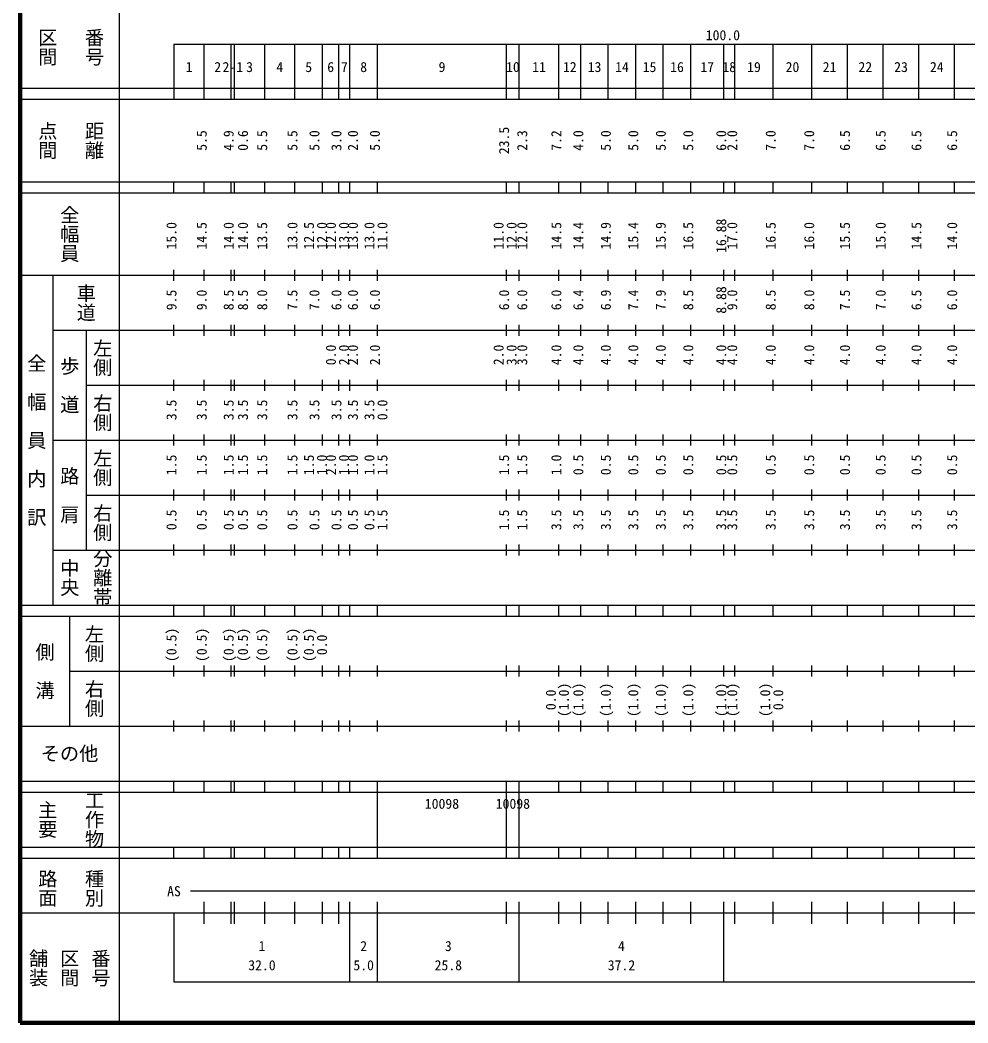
# Model space of a CAD drawing. Units: millimetres on the paper, enlarged 1000 times. Extents: x 40000 to 680000, y 20000 to 380000.
# Drawn here: x 40000 to 212419, y 20000 to 202409 of the extents above; entities that cross this region are included whole.
import ezdxf
from ezdxf.enums import TextEntityAlignment as Align

# ---------------------------------------------------------------- set-up
doc = ezdxf.new("R2010")
doc.units = ezdxf.units.MM
doc.header["$LTSCALE"] = 1000
doc.layers.add('S-TTL', color=2, linetype='Continuous', lineweight=140)
doc.layers.add('S-TTL-BAND', color=7, linetype='Continuous', lineweight=25)
doc.styles.add('@ＭＳ ゴシック', font='')
doc.styles.add('ＭＳ ゴシック', font='')
doc.styles.get('@ＭＳ ゴシック').set_extended_font_data('@MS Gothic')
doc.styles.get('ＭＳ ゴシック').set_extended_font_data('MS Gothic')

msp = doc.modelspace()

# ---------------------------------------------------------------- linework, layer by layer
at = {"layer": 'S-TTL'}
for p, q in [((40000, 380000), (40000, 20000)), ((40000, 20000), (680000, 20000))]:
    msp.add_line(p, q, dxfattribs=at)
at = {"layer": 'S-TTL-BAND'}
for p, q in [((58000, 370000), (58000, 20000)), ((68000, 198000), (579000, 198000)), ((68000, 198000), (68000, 188000)), ((73500, 188000), (73500, 198000)), ((78400, 188000), (78400, 198000)), ((79000, 188000), (79000, 198000)), ((84500, 188000), (84500, 198000)), ((90000, 188000), (90000, 198000)), ((95000, 188000), (95000, 198000)), ((98000, 188000), (98000, 198000)), ((100000, 188000), (100000, 198000)), ((105000, 188000), (105000, 198000)), ((128500, 188000), (128500, 198000)), ((130800, 188000), (130800, 198000)), ((138000, 188000), (138000, 198000)), ((142000, 188000), (142000, 198000)), ((147000, 188000), (147000, 198000)), ((152000, 188000), (152000, 198000)), ((157000, 188000), (157000, 198000)), ((162000, 188000), (162000, 198000)), ((168000, 188000), (168000, 198000)), ((170000, 188000), (170000, 198000)), ((177000, 188000), (177000, 198000)), ((184000, 188000), (184000, 198000)), ((190500, 188000), (190500, 198000)), ((197000, 188000), (197000, 198000)), ((203500, 188000), (203500, 198000)), ((210000, 188000), (210000, 198000)), ((40000, 190000), (579000, 190000)), ((40000, 188000), (579000, 188000)), ((40000, 173000), (579000, 173000)), ((68000, 171000), (68000, 173000)), ((73500, 171000), (73500, 173000)), ((78400, 171000), (78400, 173000)), ((79000, 171000), (79000, 173000)), ((84500, 171000), (84500, 173000)), ((90000, 171000), (90000, 173000)), ((95000, 171000), (95000, 173000)), ((98000, 171000), (98000, 173000)), ((100000, 171000), (100000, 173000)), ((105000, 171000), (105000, 173000)), ((128500, 171000), (128500, 173000)), ((130800, 171000), (130800, 173000)), ((138000, 171000), (138000, 173000)), ((142000, 171000), (142000, 173000)), ((147000, 171000), (147000, 173000)), ((152000, 171000), (152000, 173000)), ((157000, 171000), (157000, 173000)), ((162000, 171000), (162000, 173000)), ((168000, 171000), (168000, 173000)), ((170000, 171000), (170000, 173000)), ((177000, 171000), (177000, 173000)), ((184000, 171000), (184000, 173000)), ((190500, 171000), (190500, 173000)), ((197000, 171000), (197000, 173000)), ((203500, 171000), (203500, 173000)), ((210000, 171000), (210000, 173000)), ((40000, 171000), (579000, 171000)), ((68000, 155000), (68000, 157000)), ((73500, 155000), (73500, 157000)), ((78400, 155000), (78400, 157000)), ((79000, 155000), (79000, 157000)), ((84500, 155000), (84500, 157000)), ((90000, 155000), (90000, 157000)), ((95000, 155000), (95000, 157000)), ((98000, 155000), (98000, 157000)), ((100000, 155000), (100000, 157000)), ((105000, 155000), (105000, 157000)), ((128500, 155000), (128500, 157000)), ((130800, 155000), (130800, 157000)), ((138000, 155000), (138000, 157000)), ((142000, 155000), (142000, 157000)), ((147000, 155000), (147000, 157000)), ((152000, 155000), (152000, 157000)), ((157000, 155000), (157000, 157000)), ((162000, 155000), (162000, 157000)), ((168000, 155000), (168000, 157000)), ((170000, 155000), (170000, 157000)), ((177000, 155000), (177000, 157000)), ((184000, 155000), (184000, 157000)), ((190500, 155000), (190500, 157000)), ((197000, 155000), (197000, 157000)), ((203500, 155000), (203500, 157000)), ((210000, 155000), (210000, 157000)), ((40000, 156000), (579000, 156000)), ((46000, 96000), (46000, 156000)), ((46000, 146000), (579000, 146000)), ((52000, 146000), (52000, 106000)), ((68000, 145000), (68000, 147000)), ((73500, 145000), (73500, 147000)), ((78400, 145000), (78400, 147000)), ((79000, 145000), (79000, 147000)), ((84500, 145000), (84500, 147000)), ((90000, 145000), (90000, 147000)), ((95000, 145000), (95000, 147000)), ((98000, 145000), (98000, 147000)), ((100000, 145000), (100000, 147000)), ((105000, 145000), (105000, 147000)), ((128500, 145000), (128500, 147000)), ((130800, 145000), (130800, 147000)), ((138000, 145000), (138000, 147000)), ((142000, 145000), (142000, 147000)), ((147000, 145000), (147000, 147000)), ((152000, 145000), (152000, 147000)), ((157000, 145000), (157000, 147000)), ((162000, 145000), (162000, 147000)), ((168000, 145000), (168000, 147000)), ((170000, 145000), (170000, 147000)), ((177000, 145000), (177000, 147000)), ((184000, 145000), (184000, 147000)), ((190500, 145000), (190500, 147000)), ((197000, 145000), (197000, 147000)), ((203500, 145000), (203500, 147000)), ((210000, 145000), (210000, 147000)), ((68000, 135000), (68000, 137000)), ((73500, 135000), (73500, 137000)), ((78400, 135000), (78400, 137000)), ((79000, 135000), (79000, 137000)), ((84500, 135000), (84500, 137000)), ((90000, 135000), (90000, 137000)), ((95000, 135000), (95000, 137000)), ((98000, 135000), (98000, 137000)), ((100000, 135000), (100000, 137000)), ((105000, 135000), (105000, 137000)), ((128500, 135000), (128500, 137000)), ((130800, 135000), (130800, 137000)), ((138000, 135000), (138000, 137000)), ((142000, 135000), (142000, 137000)), ((147000, 135000), (147000, 137000)), ((152000, 135000), (152000, 137000)), ((157000, 135000), (157000, 137000)), ((162000, 135000), (162000, 137000)), ((168000, 135000), (168000, 137000)), ((170000, 135000), (170000, 137000)), ((177000, 135000), (177000, 137000)), ((184000, 135000), (184000, 137000)), ((190500, 135000), (190500, 137000)), ((197000, 135000), (197000, 137000)), ((203500, 135000), (203500, 137000)), ((210000, 135000), (210000, 137000)), ((52000, 136000), (579000, 136000)), ((46000, 126000), (579000, 126000)), ((68000, 125000), (68000, 127000)), ((73500, 125000), (73500, 127000)), ((78400, 125000), (78400, 127000)), ((79000, 125000), (79000, 127000)), ((84500, 125000), (84500, 127000)), ((90000, 125000), (90000, 127000)), ((95000, 125000), (95000, 127000)), ((98000, 125000), (98000, 127000)), ((100000, 125000), (100000, 127000)), ((105000, 125000), (105000, 127000)), ((128500, 125000), (128500, 127000)), ((130800, 125000), (130800, 127000)), ((138000, 125000), (138000, 127000)), ((142000, 125000), (142000, 127000)), ((147000, 125000), (147000, 127000)), ((152000, 125000), (152000, 127000)), ((157000, 125000), (157000, 127000)), ((162000, 125000), (162000, 127000)), ((168000, 125000), (168000, 127000)), ((170000, 125000), (170000, 127000)), ((177000, 125000), (177000, 127000)), ((184000, 125000), (184000, 127000)), ((190500, 125000), (190500, 127000)), ((197000, 125000), (197000, 127000)), ((203500, 125000), (203500, 127000)), ((210000, 125000), (210000, 127000)), ((68000, 115000), (68000, 117000)), ((73500, 115000), (73500, 117000)), ((78400, 115000), (78400, 117000)), ((79000, 115000), (79000, 117000)), ((84500, 115000), (84500, 117000)), ((90000, 115000), (90000, 117000)), ((95000, 115000), (95000, 117000)), ((98000, 115000), (98000, 117000)), ((100000, 115000), (100000, 117000)), ((105000, 115000), (105000, 117000)), ((128500, 115000), (128500, 117000)), ((130800, 115000), (130800, 117000)), ((138000, 115000), (138000, 117000)), ((142000, 115000), (142000, 117000)), ((147000, 115000), (147000, 117000)), ((152000, 115000), (152000, 117000)), ((157000, 115000), (157000, 117000)), ((162000, 115000), (162000, 117000)), ((168000, 115000), (168000, 117000)), ((170000, 115000), (170000, 117000)), ((177000, 115000), (177000, 117000)), ((184000, 115000), (184000, 117000)), ((190500, 115000), (190500, 117000)), ((197000, 115000), (197000, 117000)), ((203500, 115000), (203500, 117000)), ((210000, 115000), (210000, 117000)), ((52000, 116000), (579000, 116000)), ((46000, 106000), (579000, 106000)), ((68000, 105000), (68000, 107000)), ((73500, 105000), (73500, 107000)), ((78400, 105000), (78400, 107000)), ((79000, 105000), (79000, 107000)), ((84500, 105000), (84500, 107000)), ((90000, 105000), (90000, 107000)), ((95000, 105000), (95000, 107000)), ((98000, 105000), (98000, 107000)), ((100000, 105000), (100000, 107000)), ((105000, 105000), (105000, 107000)), ((128500, 105000), (128500, 107000)), ((130800, 105000), (130800, 107000)), ((138000, 105000), (138000, 107000)), ((142000, 105000), (142000, 107000)), ((147000, 105000), (147000, 107000)), ((152000, 105000), (152000, 107000)), ((157000, 105000), (157000, 107000)), ((162000, 105000), (162000, 107000)), ((168000, 105000), (168000, 107000)), ((170000, 105000), (170000, 107000)), ((177000, 105000), (177000, 107000)), ((184000, 105000), (184000, 107000)), ((190500, 105000), (190500, 107000)), ((197000, 105000), (197000, 107000)), ((203500, 105000), (203500, 107000)), ((210000, 105000), (210000, 107000)), ((40000, 96000), (579000, 96000)), ((68000, 94000), (68000, 96000)), ((73500, 94000), (73500, 96000)), ((78400, 94000), (78400, 96000)), ((79000, 94000), (79000, 96000)), ((84500, 94000), (84500, 96000)), ((90000, 94000), (90000, 96000)), ((95000, 94000), (95000, 96000)), ((98000, 94000), (98000, 96000)), ((100000, 94000), (100000, 96000)), ((105000, 94000), (105000, 96000)), ((128500, 94000), (128500, 96000)), ((130800, 94000), (130800, 96000)), ((138000, 94000), (138000, 96000)), ((142000, 94000), (142000, 96000)), ((147000, 94000), (147000, 96000)), ((152000, 94000), (152000, 96000)), ((157000, 94000), (157000, 96000)), ((162000, 94000), (162000, 96000)), ((168000, 94000), (168000, 96000)), ((170000, 94000), (170000, 96000)), ((177000, 94000), (177000, 96000)), ((184000, 94000), (184000, 96000)), ((190500, 94000), (190500, 96000)), ((197000, 94000), (197000, 96000)), ((203500, 94000), (203500, 96000)), ((210000, 94000), (210000, 96000)), ((40000, 94000), (579000, 94000)), ((49000, 94000), (49000, 74000)), ((49000, 84000), (579000, 84000)), ((68000, 83000), (68000, 85000)), ((73500, 83000), (73500, 85000)), ((78400, 83000), (78400, 85000)), ((79000, 83000), (79000, 85000)), ((84500, 83000), (84500, 85000)), ((90000, 83000), (90000, 85000)), ((95000, 83000), (95000, 85000)), ((98000, 83000), (98000, 85000)), ((100000, 83000), (100000, 85000)), ((105000, 83000), (105000, 85000)), ((128500, 83000), (128500, 85000)), ((130800, 83000), (130800, 85000)), ((138000, 83000), (138000, 85000)), ((142000, 83000), (142000, 85000)), ((147000, 83000), (147000, 85000)), ((152000, 83000), (152000, 85000)), ((157000, 83000), (157000, 85000)), ((162000, 83000), (162000, 85000)), ((168000, 83000), (168000, 85000)), ((170000, 83000), (170000, 85000)), ((177000, 83000), (177000, 85000)), ((184000, 83000), (184000, 85000)), ((190500, 83000), (190500, 85000)), ((197000, 83000), (197000, 85000)), ((203500, 83000), (203500, 85000)), ((210000, 83000), (210000, 85000)), ((68000, 73000), (68000, 75000)), ((73500, 73000), (73500, 75000)), ((78400, 73000), (78400, 75000)), ((79000, 73000), (79000, 75000)), ((84500, 73000), (84500, 75000)), ((90000, 73000), (90000, 75000)), ((95000, 73000), (95000, 75000)), ((98000, 73000), (98000, 75000)), ((100000, 73000), (100000, 75000)), ((105000, 73000), (105000, 75000)), ((128500, 73000), (128500, 75000)), ((130800, 73000), (130800, 75000)), ((138000, 73000), (138000, 75000)), ((142000, 73000), (142000, 75000)), ((147000, 73000), (147000, 75000)), ((152000, 73000), (152000, 75000)), ((157000, 73000), (157000, 75000)), ((162000, 73000), (162000, 75000)), ((168000, 73000), (168000, 75000)), ((170000, 73000), (170000, 75000)), ((177000, 73000), (177000, 75000)), ((184000, 73000), (184000, 75000)), ((190500, 73000), (190500, 75000)), ((197000, 73000), (197000, 75000)), ((203500, 73000), (203500, 75000)), ((210000, 73000), (210000, 75000)), ((40000, 74000), (579000, 74000)), ((40000, 64000), (579000, 64000)), ((68000, 62000), (68000, 64000)), ((73500, 62000), (73500, 64000)), ((78400, 62000), (78400, 64000)), ((79000, 62000), (79000, 64000)), ((84500, 62000), (84500, 64000)), ((90000, 62000), (90000, 64000)), ((95000, 62000), (95000, 64000)), ((98000, 62000), (98000, 64000)), ((100000, 62000), (100000, 64000)), ((105000, 62000), (105000, 64000)), ((128500, 62000), (128500, 64000)), ((130800, 62000), (130800, 64000)), ((138000, 62000), (138000, 64000)), ((142000, 62000), (142000, 64000)), ((147000, 62000), (147000, 64000)), ((152000, 62000), (152000, 64000)), ((157000, 62000), (157000, 64000)), ((162000, 62000), (162000, 64000)), ((168000, 62000), (168000, 64000)), ((170000, 62000), (170000, 64000)), ((177000, 62000), (177000, 64000)), ((184000, 62000), (184000, 64000)), ((190500, 62000), (190500, 64000)), ((197000, 62000), (197000, 64000)), ((203500, 62000), (203500, 64000)), ((210000, 62000), (210000, 64000)), ((40000, 62000), (579000, 62000)), ((105000, 52000), (105000, 62000)), ((128500, 52000), (128500, 62000)), ((128500, 52000), (128500, 62000)), ((130800, 52000), (130800, 62000)), ((40000, 52000), (579000, 52000)), ((68000, 50000), (68000, 52000)), ((73500, 50000), (73500, 52000)), ((78400, 50000), (78400, 52000)), ((79000, 50000), (79000, 52000)), ((84500, 50000), (84500, 52000)), ((90000, 50000), (90000, 52000)), ((95000, 50000), (95000, 52000)), ((98000, 50000), (98000, 52000)), ((100000, 50000), (100000, 52000)), ((105000, 50000), (105000, 52000)), ((128500, 50000), (128500, 52000)), ((130800, 50000), (130800, 52000)), ((138000, 50000), (138000, 52000)), ((142000, 50000), (142000, 52000)), ((147000, 50000), (147000, 52000)), ((152000, 50000), (152000, 52000)), ((157000, 50000), (157000, 52000)), ((162000, 50000), (162000, 52000)), ((168000, 50000), (168000, 52000)), ((170000, 50000), (170000, 52000)), ((177000, 50000), (177000, 52000)), ((184000, 50000), (184000, 52000)), ((190500, 50000), (190500, 52000)), ((197000, 50000), (197000, 52000)), ((203500, 50000), (203500, 52000)), ((210000, 50000), (210000, 52000)), ((40000, 50000), (579000, 50000)), ((71000, 44000), (565000, 44000)), ((73500, 38000), (73500, 42000)), ((78400, 38000), (78400, 42000)), ((79000, 38000), (79000, 42000)), ((84500, 38000), (84500, 42000)), ((90000, 38000), (90000, 42000)), ((95000, 38000), (95000, 42000)), ((98000, 38000), (98000, 42000)), ((100000, 27500), (100000, 42000)), ((105000, 27500), (105000, 42000)), ((128500, 38000), (128500, 42000)), ((130800, 27500), (130800, 42000)), ((138000, 38000), (138000, 42000)), ((142000, 38000), (142000, 42000)), ((147000, 38000), (147000, 42000)), ((152000, 38000), (152000, 42000)), ((157000, 38000), (157000, 42000)), ((162000, 38000), (162000, 42000)), ((168000, 27500), (168000, 42000)), ((170000, 38000), (170000, 42000)), ((177000, 38000), (177000, 42000)), ((184000, 38000), (184000, 42000)), ((190500, 38000), (190500, 42000)), ((197000, 38000), (197000, 42000)), ((203500, 38000), (203500, 42000)), ((210000, 38000), (210000, 42000)), ((40000, 40000), (579000, 40000)), ((68000, 40000), (68000, 27500)), ((68000, 27500), (579000, 27500))]:
    msp.add_line(p, q, dxfattribs=at)

# ---------------------------------------------------------------- texts
at = {"layer": 'S-TTL-BAND', "style": '@ＭＳ ゴシック'}
for s, p in [('番号', (53500, 197500)), ('区間', (45000, 197500)), ('点間', (45000, 180500)), ('距離', (53500, 180500)), ('全幅員', (49000, 163500)), ('車道', (52000, 151000)), ('左側', (55000, 141000)), ('全\u3000幅\u3000員\u3000内\u3000訳', (43000, 126000)), ('歩\u3000道', (49000, 136000)), ('右側', (55000, 131000)), ('左側', (55000, 121000)), ('路\u3000肩', (49000, 116000)), ('右側', (55000, 111000)), ('分離帯', (55000, 101000)), ('中央', (49000, 101000)), ('左側', (53500, 89000)), ('側\u3000溝', (44500, 84000)), ('右側', (53500, 79000)), ('主要', (45000, 57000)), ('工作物', (53500, 57000)), ('路面', (45000, 44500)), ('種別', (53500, 44500)), ('舗装', (43333, 30000)), ('区間', (49000, 30000)), ('番号', (54667, 30000))]:
    msp.add_text(s, height=2566, rotation=270, dxfattribs=at).set_placement(p, align=Align.MIDDLE_CENTER)
at = {"layer": 'S-TTL-BAND', "style": 'ＭＳ ゴシック'}
for s, p in [('100.0', (167844, 198195)), ('1', (70750, 192405)), ('2', (75950, 192405)), ('2-1', (78700, 192405)), ('3', (81750, 192405)), ('4', (87250, 192405)), ('5', (92500, 192405)), ('6', (96500, 192405)), ('7', (99000, 192405)), ('8', (102500, 192405)), ('9', (116750, 192405)), ('10', (129650, 192405)), ('11', (134400, 192405)), ('12', (140000, 192405)), ('13', (144500, 192405)), ('14', (149500, 192405)), ('15', (154500, 192405)), ('16', (159500, 192405)), ('17', (165000, 192405)), ('18', (169000, 192405)), ('19', (173500, 192405)), ('20', (180500, 192405)), ('21', (187250, 192405)), ('22', (193750, 192405)), ('23', (200250, 192405)), ('24', (206750, 192405)), ('AS', (68000, 42500)), ('1', (84000, 32523)), ('2', (102500, 32523)), ('3', (117900, 32523)), ('4', (149400, 32523)), ('32.0', (84000, 29033)), ('5.0', (102500, 29033)), ('25.8', (117900, 29033)), ('37.2', (149400, 29033))]:
    msp.add_text(s, height=1833, dxfattribs=at).set_placement(p, align=Align.BOTTOM_CENTER)
for s, p in [('23.5', (129500, 180500)), ('5.5', (74500, 180500)), ('4.9', (79400, 180500)), ('0.6', (82000, 180500)), ('5.5', (85500, 180500)), ('5.5', (91000, 180500)), ('5.0', (95000, 180500)), ('3.0', (99000, 180500)), ('2.0', (102000, 180500)), ('5.0', (106000, 180500)), ('2.3', (132800, 180500)), ('7.2', (139000, 180500)), ('4.0', (143000, 180500)), ('5.0', (148000, 180500)), ('5.0', (153000, 180500)), ('5.0', (158000, 180500)), ('5.0', (163000, 180500)), ('6.0', (169000, 180500)), ('2.0', (171000, 180500)), ('7.0', (178000, 180500)), ('7.0', (185000, 180500)), ('6.5', (191500, 180500)), ('6.5', (198000, 180500)), ('6.5', (204500, 180500)), ('6.5', (211000, 180500)), ('16.88', (169000, 163174)), ('15.0', (69000, 163174)), ('14.5', (74500, 163174)), ('14.0', (79400, 163174)), ('14.0', (82000, 163174)), ('13.5', (85500, 163174)), ('13.0', (91000, 163174)), ('12.5', (94000, 163174)), ('12.0', (96370, 163174)), ('12.0', (98000, 163174)), ('13.0', (100370, 163174)), ('13.0', (102000, 163174)), ('13.0', (105000, 163174)), ('11.0', (107370, 163174)), ('11.0', (128500, 163174)), ('12.0', (130870, 163174)), ('12.0', (132800, 163174)), ('14.5', (139000, 163174)), ('14.4', (143000, 163174)), ('14.9', (148000, 163174)), ('15.4', (153000, 163174)), ('15.9', (158000, 163174)), ('16.5', (163000, 163174)), ('17.0', (171000, 163174)), ('16.5', (178000, 163174)), ('16.0', (185000, 163174)), ('15.5', (191500, 163174)), ('15.0', (198000, 163174)), ('14.5', (204500, 163174)), ('14.0', (211000, 163174)), ('9.0', (74500, 151500)), ('8.0', (85500, 151500)), ('7.0', (95000, 151500)), ('6.0', (99000, 151500)), ('6.0', (102000, 151500)), ('6.0', (106000, 151500)), ('6.0', (129500, 151500)), ('6.0', (132800, 151500)), ('6.0', (139000, 151500)), ('6.4', (143000, 151500)), ('6.9', (148000, 151500)), ('7.4', (153000, 151500)), ('7.9', (158000, 151500)), ('8.88', (169000, 151500)), ('9.0', (171000, 151500)), ('8.0', (185000, 151500)), ('7.0', (198000, 151500)), ('6.0', (211000, 151500)), ('9.5', (69000, 151500)), ('8.5', (79400, 151500)), ('8.5', (82000, 151500)), ('7.5', (91000, 151500)), ('8.5', (163000, 151500)), ('8.5', (178000, 151500)), ('7.5', (191500, 151500)), ('6.5', (204500, 151500)), ('0.0', (98000, 141500)), ('2.0', (100370, 141500)), ('2.0', (102000, 141500)), ('2.0', (106000, 141500)), ('2.0', (128500, 141500)), ('3.0', (130870, 141500)), ('3.0', (132800, 141500)), ('4.0', (139000, 141500)), ('4.0', (143000, 141500)), ('4.0', (148000, 141500)), ('4.0', (153000, 141500)), ('4.0', (158000, 141500)), ('4.0', (163000, 141500)), ('4.0', (169000, 141500)), ('4.0', (171000, 141500)), ('4.0', (178000, 141500)), ('4.0', (185000, 141500)), ('4.0', (191500, 141500)), ('4.0', (198000, 141500)), ('4.0', (204500, 141500)), ('4.0', (211000, 141500)), ('3.5', (69000, 131500)), ('3.5', (74500, 131500)), ('3.5', (79400, 131500)), ('3.5', (82000, 131500)), ('3.5', (85500, 131500)), ('3.5', (91000, 131500)), ('3.5', (95000, 131500)), ('3.5', (99000, 131500)), ('3.5', (102000, 131500)), ('3.5', (105000, 131500)), ('0.0', (107370, 131500)), ('1.5', (69000, 121500)), ('1.5', (74500, 121500)), ('1.5', (79400, 121500)), ('1.5', (82000, 121500)), ('1.5', (85500, 121500)), ('1.5', (91000, 121500)), ('1.5', (94000, 121500)), ('1.0', (96370, 121500)), ('2.0', (98000, 121500)), ('1.0', (100370, 121500)), ('1.0', (102000, 121500)), ('1.0', (105000, 121500)), ('1.5', (107370, 121500)), ('1.5', (129500, 121500)), ('1.5', (132800, 121500)), ('1.0', (139000, 121500)), ('0.5', (143000, 121500)), ('0.5', (148000, 121500)), ('0.5', (153000, 121500)), ('0.5', (158000, 121500)), ('0.5', (163000, 121500)), ('0.5', (169000, 121500)), ('0.5', (171000, 121500)), ('0.5', (178000, 121500)), ('0.5', (185000, 121500)), ('0.5', (191500, 121500)), ('0.5', (198000, 121500)), ('0.5', (204500, 121500)), ('0.5', (211000, 121500)), ('0.5', (69000, 111500)), ('0.5', (74500, 111500)), ('0.5', (79400, 111500)), ('0.5', (82000, 111500)), ('0.5', (85500, 111500)), ('0.5', (91000, 111500)), ('0.5', (95000, 111500)), ('0.5', (99000, 111500)), ('0.5', (102000, 111500)), ('0.5', (105000, 111500)), ('1.5', (107370, 111500)), ('1.5', (129500, 111500)), ('1.5', (132800, 111500)), ('3.5', (139000, 111500)), ('3.5', (143000, 111500)), ('3.5', (148000, 111500)), ('3.5', (153000, 111500)), ('3.5', (158000, 111500)), ('3.5', (163000, 111500)), ('3.5', (169000, 111500)), ('3.5', (171000, 111500)), ('3.5', (178000, 111500)), ('3.5', (185000, 111500)), ('3.5', (191500, 111500)), ('3.5', (198000, 111500)), ('3.5', (204500, 111500)), ('3.5', (211000, 111500)), ('(0.5)', (69000, 88764)), ('(0.5)', (74500, 88764)), ('(0.5)', (79400, 88764)), ('(0.5)', (82000, 88764)), ('(0.5)', (85500, 88764)), ('(0.5)', (91000, 88764)), ('(0.5)', (94000, 88764)), ('0.0', (96370, 88764)), ('0.0', (138000, 78764)), ('(1.0)', (140370, 78764)), ('(1.0)', (143000, 78764)), ('(1.0)', (148000, 78764)), ('(1.0)', (153000, 78764)), ('(1.0)', (158000, 78764)), ('(1.0)', (163000, 78764)), ('(1.0)', (169000, 78764)), ('(1.0)', (171000, 78764)), ('(1.0)', (177000, 78764)), ('0.0', (179370, 78764))]:
    msp.add_text(s, height=1833, rotation=90, dxfattribs=at).set_placement(p, align=Align.BOTTOM_CENTER)
msp.add_text('その他', height=2566, dxfattribs=at).set_placement((49000, 69000), align=Align.MIDDLE_CENTER)
for p in [(113625, 58405), (126525, 58405)]:
    msp.add_text('10098', height=1833, dxfattribs=at).set_placement(p, align=Align.BOTTOM_LEFT)

doc.saveas('drawing.dxf')
